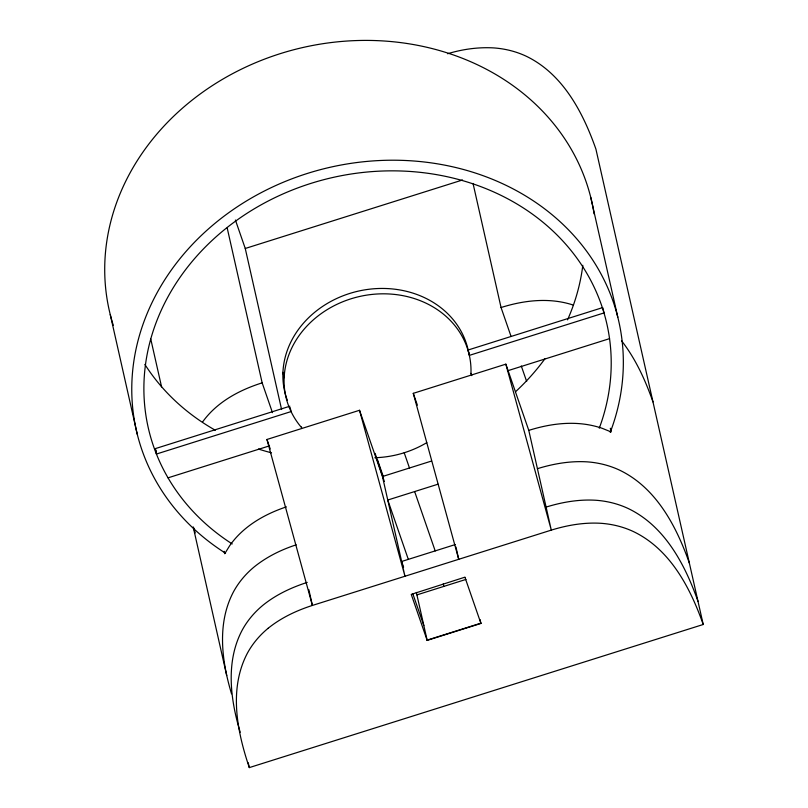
<?xml version="1.0" encoding="UTF-8"?>
<svg xmlns="http://www.w3.org/2000/svg" width="808" height="808" viewBox="0 0 808 808"><rect width="100%" height="100%" fill="white"/><g stroke="black" fill="none" stroke-linecap="round" stroke-linejoin="round"><path stroke-width="1.21" d="M470.943 373.892L470.963 373.296A94.041 81.315 -12.7 0 0 350.339 299.011A94.041 81.315 -12.7 0 0 301.626 427.685L301.475 427.018M470.963 373.367L471.771 375.619M268.145 628.281C281.164 617.736 296.526 610.565 312.393 605.434L551.298 530.119C567.388 525.16 584.235 522.241 601.101 523.311A87.799 75.922 -12.7 0 1 633.29 531.502C670.074 549.087 690.274 587.679 703.223 624.493L249.308 767.6C236.996 731.29 228.634 688.82 247.41 653.157A87.799 75.922 -12.7 0 1 268.135 628.281M296.193 544.834C281.113 549.743 266.67 556.864 254.268 566.842A87.799 75.922 -12.7 0 0 233.542 591.719C216.786 623.241 221.665 660.995 231.542 693.85M307.202 582.396C291.324 587.527 275.962 594.698 262.943 605.242A87.799 75.922 -12.7 0 0 242.208 630.119C225.462 661.641 230.331 699.395 240.208 732.25M227.2 228.007L262.156 382.851C243.349 388.799 225.038 397.829 211.029 411.969A87.042 75.265 -12.7 0 0 202.586 421.948M286.406 506.858C268.852 512.747 251.904 521.574 238.764 534.825A87.042 75.265 -12.7 0 0 229.644 545.764L224.705 553.773L224.149 551.308M281.588 409.464L245.258 248.48L462.54 179.972M290.547 409.242L291.072 411.585L156.419 454.046L155.207 448.662L289.86 406.212M602.788 307.555L468.135 350.005L469.347 355.379L604 312.928L603.031 308.626M308.838 589.678L312.393 605.434L266.953 439.471L359.52 410.282L382.457 476.518L404.97 576.255L359.52 410.282M455.944 546.996L458.722 559.308L413.272 393.344L505.848 364.156L528.785 430.381L551.298 530.119L505.848 364.156M168.024 477.841L269.508 445.844M507.424 370.832L609.545 338.643M382.457 476.518L431.533 461.045M438.017 484.194L387.769 500.031L408.333 559.419M455.389 544.531L401.637 561.479L403.596 567.135M480.053 619.554L480.932 623.443L427.18 640.39L411.242 594.375L464.943 577.165M416.908 594.89L465.984 579.417M427.119 640.128L480.871 623.18M510.959 336.138L501.051 307.525C520.079 301.536 540.461 298.485 560.298 301.859A87.042 75.265 -12.7 0 1 573.306 305.071M528.785 430.381C547.814 424.392 568.196 421.342 588.032 424.715A87.042 75.265 -12.7 0 1 602.182 428.311L611.141 431.937L610.313 428.25M447.582 53.742C462.519 49.227 478.195 47.005 493.799 47.914A87.799 75.922 -12.7 0 1 525.978 56.105C562.772 73.7 582.962 112.292 595.91 149.096L703.223 624.493M537.431 468.68C553.52 463.721 570.367 460.802 587.234 461.863A87.799 75.922 -12.7 0 1 619.413 470.064C656.207 487.648 676.397 526.24 689.345 563.055M546.097 507.081C562.186 502.121 579.033 499.203 595.9 500.263A87.799 75.922 -12.7 0 1 628.089 508.464C664.873 526.048 685.073 564.64 698.021 601.455M374.841 457.732L376.094 457.681A94.041 81.315 -12.7 0 0 426.806 442.632M621.665 340.905C635.765 359.085 645.39 380.295 652.975 401.899M521.281 365.953L526.654 381.447M413.272 393.344L417.372 405.161M464.994 577.427L480.932 623.443M404.202 452.753L409.555 468.226M414.645 491.557L435.209 550.945M377.346 459.439L383.517 477.255M384.325 481.447L375.124 453.389M412.817 593.749L423.846 625.604M235.401 220.039L245.258 248.48M262.156 382.851L272.478 412.656M266.953 439.471L270.226 448.935M193.587 527.503L195.183 532.906M590.759 197.394L617.807 317.211M473.034 183.416L501.051 307.525M443.228 583.952L443.784 586.416M416.352 592.426L427.18 640.39M282.941 372.316L284.153 377.7M290.163 407.555L290.466 408.899M248.218 762.752L249.308 767.6M150.753 338.986L161.58 386.891M110.252 314.565L137.289 434.381M193.203 526.907L226.715 675.569M232.229 543.946A235.108 203.293 -12.7 0 1 178.891 279.002A235.108 203.293 -12.7 0 1 476.609 185.103A235.108 203.293 -12.7 0 1 599.273 428.19M156.459 451.723A235.108 203.293 -12.7 0 1 155.207 448.662M287.305 400.202A94.041 81.315 -12.7 0 1 355.874 291.708A94.041 81.315 -12.7 0 1 468.983 354.55M113.272 325.271A247.309 213.847 -12.7 0 1 301.869 47.743A247.309 213.847 -12.7 0 1 594.102 213.928M225.533 553.207A247.309 213.847 -12.7 0 1 168.508 274.094A247.309 213.847 -12.7 0 1 482.447 175.457A247.309 213.847 -12.7 0 1 610.242 432.341M582.81 265.307A235.108 203.293 -12.7 0 1 567.539 319.857M544.855 358.883A235.108 203.293 -12.7 0 1 515.605 391.678M271.498 452.823A235.108 203.293 -12.7 0 1 258.449 449.046M215.322 430.25A235.108 203.293 -12.7 0 1 144.874 364.418"/></g></svg>
